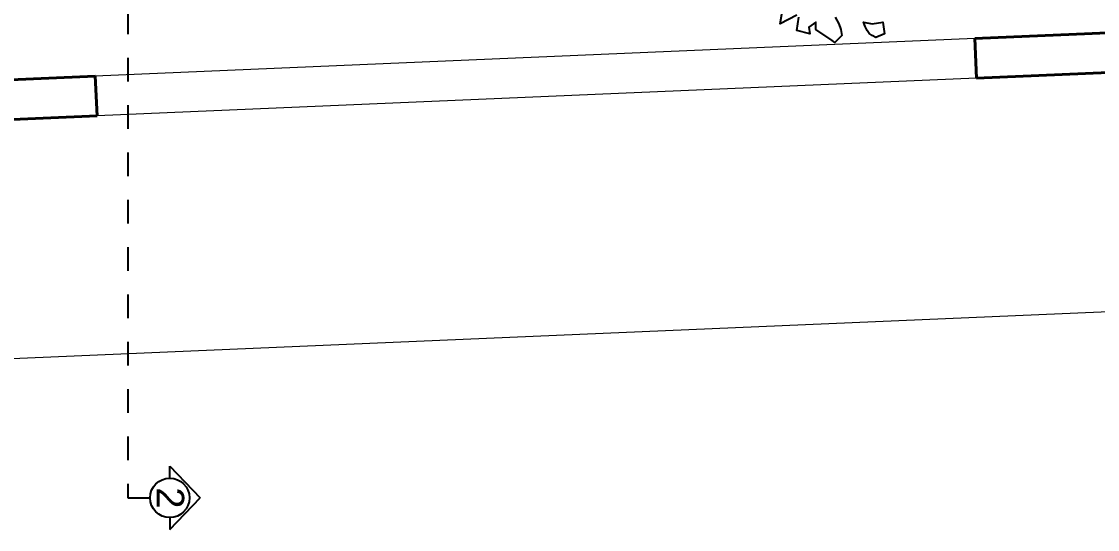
# Model space of a CAD drawing. Header units: millimetres. Extents: x 2810.5 to 2848.4, y 1624.4 to 1676.1.
# Drawn here: x 2824.545 to 2829.093, y 1658.316 to 1660.462 of the extents above; entities that cross this region are included whole.
import ezdxf

# ---------------------------------------------------------------- set-up
doc = ezdxf.new("R2010")
doc.units = ezdxf.units.MM
doc.linetypes.add('TRATTOPUNTO2', pattern=[12.7, 6.35, -3.175, 0, -3.175])
for name, color, linetype, lineweight in [('MURATURA_section_wall', 7, 'Continuous', 40), ('PROIEZIONI_finissime_fine lines', 251, 'Continuous', 9), ('PROIEZIONI_projections', 145, 'Continuous', 13), ('SEZIONI_medie_small_section', 2, 'Continuous', 25)]:
    doc.layers.add(name, color=color, linetype=linetype, lineweight=lineweight)
doc.layers.add('VERDE_ALBERI', color=104, linetype='Continuous')
doc.styles.get("Standard").update_dxf_attribs({"font": 'arial.ttf'})

msp = doc.modelspace()

# ---------------------------------------------------------------- linework, layer by layer
at = {"layer": 'MURATURA_section_wall'}
for p, q in [((2828.5745, 1660.3902), (2828.5817, 1660.2228)), ((2824.857, 1660.2309), (2824.8642, 1660.0635))]:
    msp.add_line(p, q, dxfattribs=at)
for points in [[(2830.5752, 1664.5403), (2830.4912, 1660.4723), (2828.5745, 1660.3902)], [(2830.7427, 1664.5368), (2830.6555, 1660.3116), (2828.5817, 1660.2228)], [(2824.857, 1660.2309), (2822.6721, 1660.1373)], [(2824.8642, 1660.0635), (2822.6793, 1659.9699)]]:
    msp.add_lwpolyline(points, dxfattribs=at)
at = {"layer": 'PROIEZIONI_finissime_fine lines'}
msp.add_lwpolyline([(2811.7786, 1658.4914), (2811.7786, 1672.0177), (2831.8717, 1670.5762), (2831.6399, 1659.3424)], close=True, dxfattribs=at)
at = {"layer": 'PROIEZIONI_projections'}
for points in [[(2828.5745, 1660.3902), (2824.857, 1660.2309)], [(2828.5817, 1660.2228), (2824.8642, 1660.0635)]]:
    msp.add_lwpolyline(points, dxfattribs=at)
at = {"layer": 'SEZIONI_medie_small_section', "ltscale": 0.1}
for p, q in [((2825.1715, 1658.5328), (2825.1715, 1658.583)), ((2825.1715, 1658.583), (2825.3006, 1658.4495)), ((2825.1715, 1658.3161), (2825.3006, 1658.4495)), ((2825.1715, 1658.3663), (2825.1715, 1658.3161))]:
    msp.add_line(p, q, dxfattribs=at)
at = {"layer": 'SEZIONI_medie_small_section', "linetype": 'TRATTOPUNTO2', "ltscale": 0.01}
msp.add_lwpolyline([(2824.9939, 1660.7094), (2824.9939, 1658.4495), (2825.0883, 1658.4495)], dxfattribs=at)
at = {"layer": 'SEZIONI_medie_small_section', "ltscale": 0.1}
msp.add_circle((2825.1715, 1658.4495), 0.0832, dxfattribs=at)
at = {"layer": 'VERDE_ALBERI', "linetype": 'ByBlock'}
for points in [[(2827.8216, 1660.489), (2827.7509, 1660.4527), (2827.7595, 1660.5019)], [(2827.9841, 1660.4805), (2827.9991, 1660.4527), (2828.0077, 1660.4292), (2828.0119, 1660.4035), (2827.982, 1660.3735), (2827.9713, 1660.3821), (2827.9028, 1660.4292), (2827.9028, 1660.4591), (2827.8729, 1660.4378), (2827.8772, 1660.4099), (2827.8216, 1660.4249), (2827.8302, 1660.4805)], [(2828.1403, 1660.4035), (2828.1275, 1660.4121), (2828.1189, 1660.4249), (2828.1103, 1660.442), (2828.1039, 1660.4591), (2828.1403, 1660.4527), (2828.1853, 1660.4591), (2828.1917, 1660.4099), (2828.1553, 1660.3949), (2828.1403, 1660.4035)]]:
    msp.add_lwpolyline(points, dxfattribs=at)

# ---------------------------------------------------------------- texts
at = {"layer": 'SEZIONI_medie_small_section'}
msp.add_text('2', height=0.1156, rotation=270, dxfattribs=at).set_placement((2825.117, 1658.4944))

doc.saveas('drawing.dxf')
